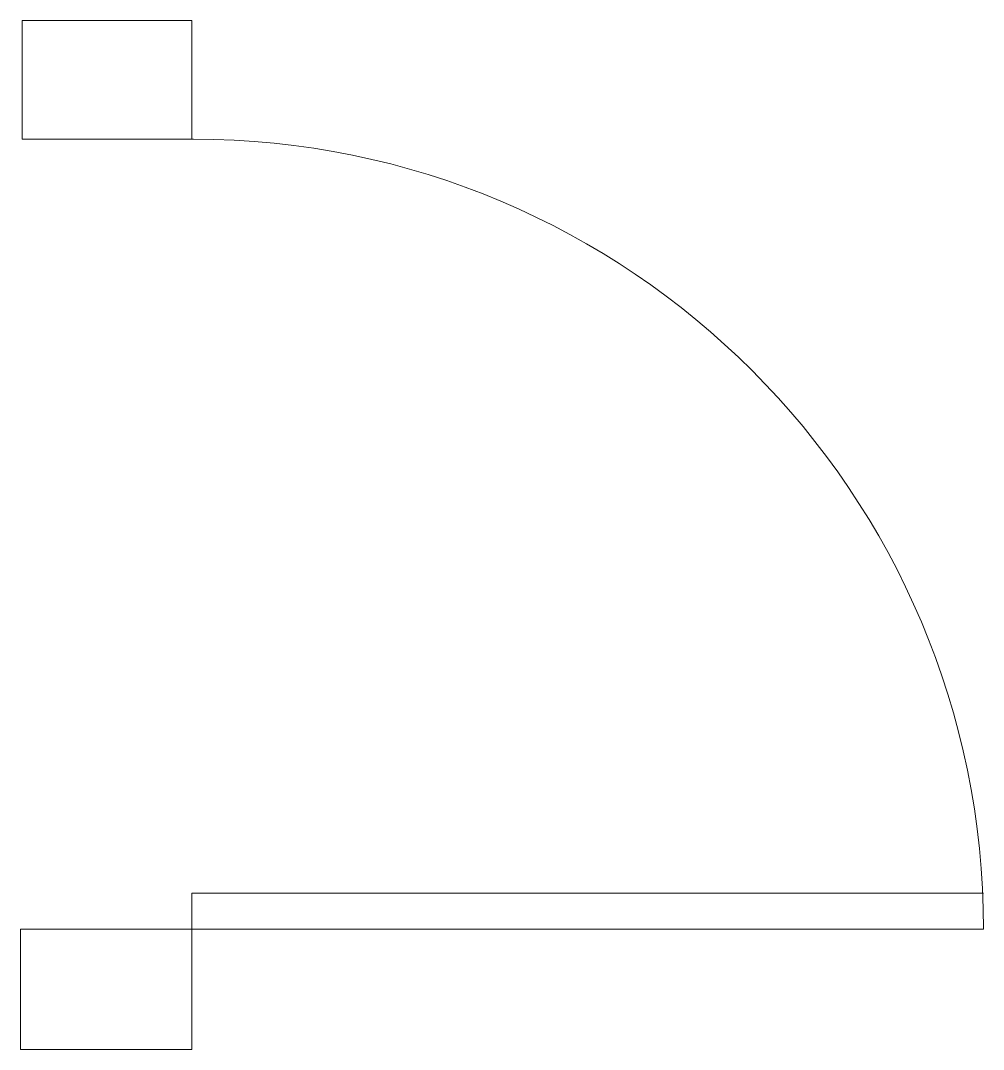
# Model space of a CAD drawing. Header units: inches. Extents: x 49.2 to 85.7, y 243.8 to 282.8.
import ezdxf

# ---------------------------------------------------------------- set-up
doc = ezdxf.new("R2010")
doc.units = ezdxf.units.IN
doc.header["$MEASUREMENT"] = 0
doc.layers.get('0').update_dxf_attribs({"color": 1, "lineweight": 9})

msp = doc.modelspace()

# ---------------------------------------------------------------- linework, layer by layer
for p, q in [((49.231, 278.327), (49.231, 282.827)), ((49.231, 282.827), (55.671, 282.827)), ((55.671, 282.827), (55.671, 278.327)), ((55.731, 278.327), (49.231, 278.327)), ((55.671, 249.702), (85.731, 249.702)), ((55.671, 249.702), (55.671, 243.767)), ((49.171, 248.327), (85.731, 248.327)), ((49.171, 248.327), (49.171, 243.767)), ((55.671, 243.767), (49.171, 243.767))]:
    msp.add_line(p, q)
msp.add_arc((55.731, 248.327), 30, 0, 90)

doc.saveas('drawing.dxf')
